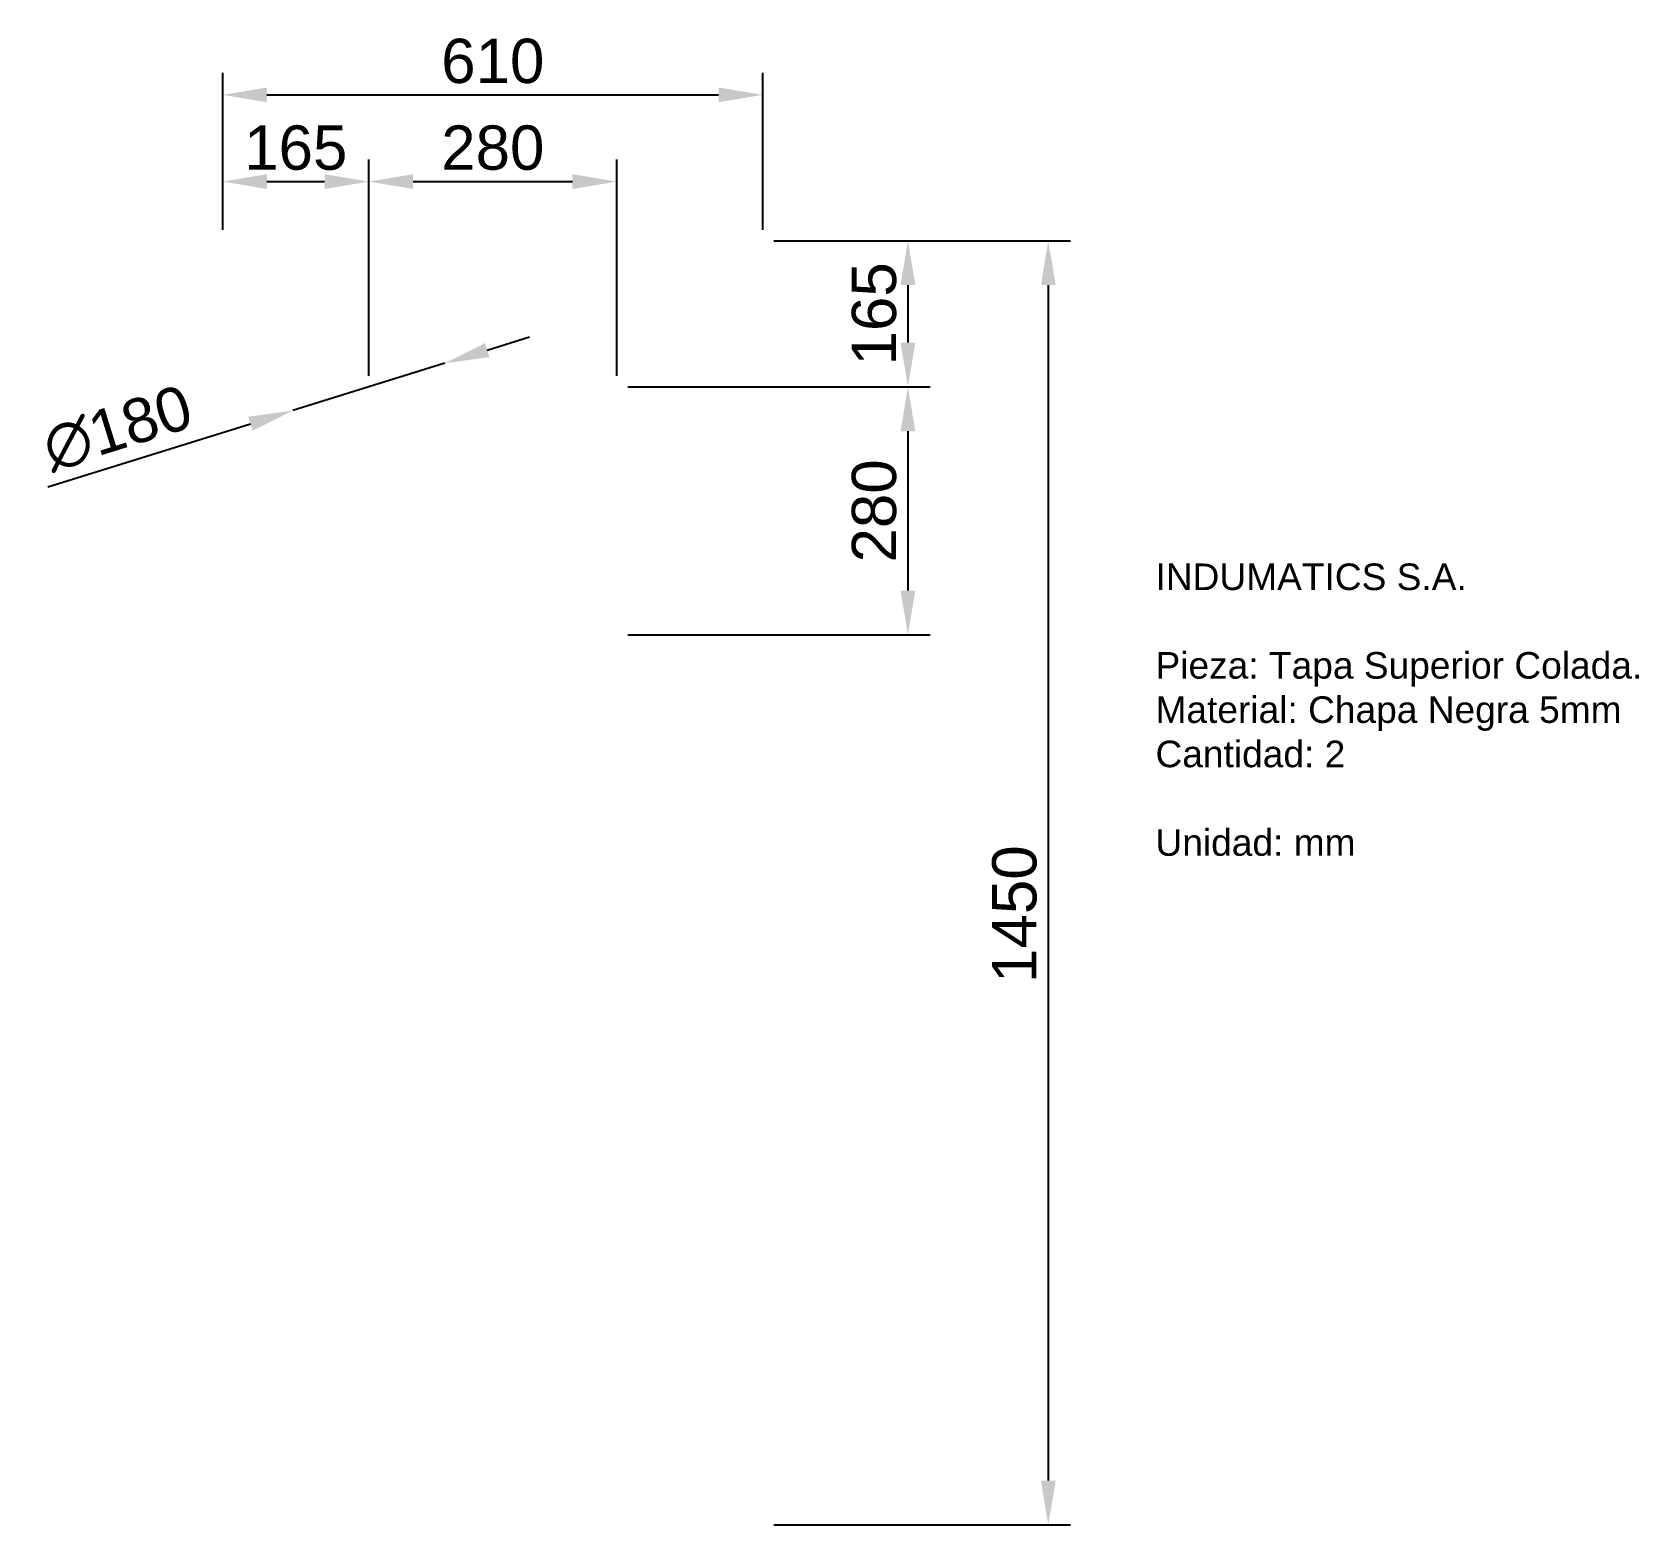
# Model space of a CAD drawing. Header units: millimetres. Extents: x -215 to 1599, y 0 to 1686.
import ezdxf

# ---------------------------------------------------------------- set-up
doc = ezdxf.new("R2010")
doc.units = ezdxf.units.MM
doc.layers.add('COTAS', color=1, linetype='Continuous')
doc.styles.get("Standard").update_dxf_attribs({"font": 'ARIAL.TTF'})
doc.dimstyles.new('ISO-25', dxfattribs={"dimscale": 20, "dimtxt": 2.5, "dimasz": 2.5, "dimexe": 1.25, "dimexo": 0.625, "dimtad": 1, "dimdec": 0, "dimtxsty": 'Standard', "dimcen": 2.5, "dimadec": 0, "dimazin": 0, "dimtfac": 1, "dimtdec": 0, "dimtmove": 0, "dimatfit": 3, "dimfxl": 1, "dimarcsym": 0})

# ---------------------------------------------------------------- blocks, each defined once
blk = doc.blocks.new('*D5')
at = {"layer": 'COTAS', "color": 0, "lineweight": -2}
for p, q in [((622.5, 1450), (957.3, 1450)), ((932.3, 1400), (932.3, 50)), ((622.5, 0), (957.3, 0))]:
    blk.add_line(p, q, dxfattribs=at)
at = {"layer": 'COTAS', "color": 0}
for points in [[(924, 1400), (940.7, 1400), (932.3, 1450)], [(924, 50), (940.7, 50), (932.3, 0)]]:
    blk.add_solid(points, dxfattribs=at)
at = {"layer": 'Defpoints', "color": 0}
for p in [(610, 1450, 55), (610, 0, 55), (932.3, 0)]:
    blk.add_point(p, dxfattribs=at)
at = {"layer": 'COTAS', "color": 0, "insert": (894.3, 689.7), "char_height": 50, "attachment_point": 5, "rotation": 90}
blk.add_mtext('1450', dxfattribs=at)
blk = doc.blocks.new('*D6')
at = {"layer": 'COTAS', "color": 0, "lineweight": -2}
for p, q in [((0, 1462.5), (0, 1639.8)), ((610, 1462.5), (610, 1639.8)), ((50, 1614.8), (560, 1614.8))]:
    blk.add_line(p, q, dxfattribs=at)
at = {"layer": 'COTAS', "color": 0}
for points in [[(50, 1623.1), (50, 1606.5), (0, 1614.8)], [(560, 1623.1), (560, 1606.5), (610, 1614.8)]]:
    blk.add_solid(points, dxfattribs=at)
at = {"layer": 'Defpoints', "color": 0}
for p in [(610, 1614.8), (0, 1450, 55), (610, 1450, 55)]:
    blk.add_point(p, dxfattribs=at)
at = {"layer": 'COTAS', "color": 0, "insert": (305, 1652.8), "char_height": 50, "attachment_point": 5}
blk.add_mtext('610', dxfattribs=at)
blk = doc.blocks.new('*D7')
at = {"layer": 'COTAS', "color": 0, "lineweight": -2}
for p, q in [((0, 1462.5), (0, 1541.9)), ((165, 1297.5), (165, 1541.9)), ((50, 1516.9), (115, 1516.9))]:
    blk.add_line(p, q, dxfattribs=at)
at = {"layer": 'COTAS', "color": 0}
for points in [[(50, 1525.2), (50, 1508.5), (0, 1516.9)], [(115, 1525.2), (115, 1508.5), (165, 1516.9)]]:
    blk.add_solid(points, dxfattribs=at)
at = {"layer": 'Defpoints', "color": 0}
for p in [(165, 1516.9), (0, 1450, 55), (165, 1285, 55)]:
    blk.add_point(p, dxfattribs=at)
at = {"layer": 'COTAS', "color": 0, "insert": (82.5, 1554.9), "char_height": 50, "attachment_point": 5}
blk.add_mtext('165', dxfattribs=at)
blk = doc.blocks.new('*D8')
at = {"layer": 'COTAS', "color": 0, "lineweight": -2}
for p, q in [((165, 1297.5), (165, 1541.9)), ((445, 1297.5), (445, 1541.9)), ((215, 1516.9), (395, 1516.9))]:
    blk.add_line(p, q, dxfattribs=at)
at = {"layer": 'COTAS', "color": 0}
for points in [[(215, 1525.2), (215, 1508.5), (165, 1516.9)], [(395, 1525.2), (395, 1508.5), (445, 1516.9)]]:
    blk.add_solid(points, dxfattribs=at)
at = {"layer": 'Defpoints', "color": 0}
for p in [(445, 1516.9), (165, 1285, 55), (445, 1285, 55)]:
    blk.add_point(p, dxfattribs=at)
at = {"layer": 'COTAS', "color": 0, "insert": (305, 1554.9), "char_height": 50, "attachment_point": 5}
blk.add_mtext('280', dxfattribs=at)
blk = doc.blocks.new('*D9')
at = {"layer": 'COTAS', "color": 0, "lineweight": -2}
for p, q in [((298.7, 1326.6), (346.4, 1341.4)), ((250.9, 1311.7), (79.1, 1258.3)), ((-197.6, 1172.2), (31.3, 1243.4))]:
    blk.add_line(p, q, dxfattribs=at)
at = {"layer": 'COTAS', "color": 0}
for points in [[(296.2, 1334.5), (301.2, 1318.6), (250.9, 1311.7)], [(28.8, 1251.4), (33.8, 1235.5), (79.1, 1258.3)]]:
    blk.add_solid(points, dxfattribs=at)
at = {"layer": 'Defpoints', "color": 0}
for p in [(250.9, 1311.7, 60), (79.1, 1258.3, 60)]:
    blk.add_point(p, dxfattribs=at)
at = {"layer": 'COTAS', "color": 0, "insert": (-118.7, 1238), "char_height": 50, "attachment_point": 5, "rotation": 17.2811}
blk.add_mtext('∅180', dxfattribs=at)
blk = doc.blocks.new('*D10')
at = {"layer": 'COTAS', "color": 0, "lineweight": -2}
for p, q in [((622.5, 1450), (798.8, 1450)), ((773.8, 1400), (773.8, 1335)), ((457.5, 1285), (798.8, 1285))]:
    blk.add_line(p, q, dxfattribs=at)
at = {"layer": 'COTAS', "color": 0}
for points in [[(765.5, 1400), (782.2, 1400), (773.8, 1450)], [(765.5, 1335), (782.2, 1335), (773.8, 1285)]]:
    blk.add_solid(points, dxfattribs=at)
at = {"layer": 'Defpoints', "color": 0}
for p in [(610, 1450, 55), (445, 1285, 55), (773.8, 1285)]:
    blk.add_point(p, dxfattribs=at)
at = {"layer": 'COTAS', "color": 0, "insert": (735.8, 1367.5), "char_height": 50, "attachment_point": 5, "rotation": 90}
blk.add_mtext('165', dxfattribs=at)
blk = doc.blocks.new('*D11')
at = {"layer": 'COTAS', "color": 0, "lineweight": -2}
for p, q in [((457.5, 1285), (798.8, 1285)), ((773.8, 1235), (773.8, 1055)), ((457.5, 1005), (798.8, 1005))]:
    blk.add_line(p, q, dxfattribs=at)
at = {"layer": 'COTAS', "color": 0}
for points in [[(765.5, 1235), (782.2, 1235), (773.8, 1285)], [(765.5, 1055), (782.2, 1055), (773.8, 1005)]]:
    blk.add_solid(points, dxfattribs=at)
at = {"layer": 'Defpoints', "color": 0}
for p in [(445, 1285, 55), (445, 1005, 55), (773.8, 1005)]:
    blk.add_point(p, dxfattribs=at)
at = {"layer": 'COTAS', "color": 0, "insert": (735.8, 1145), "char_height": 50, "attachment_point": 5, "rotation": 90}
blk.add_mtext('280', dxfattribs=at)

msp = doc.modelspace()

# ---------------------------------------------------------------- texts
at = {"layer": 'COTAS', "insert": (1053.4, 1085.6), "char_height": 30, "attachment_point": 1}
msp.add_mtext_dynamic_manual_height_columns('INDUMATICS S.A. \\P^JPieza: Tapa Superior Colada.\\PMaterial: Chapa Negra 5mm \\PCantidad: 2\\P\\PUnidad: mm', width=710.614, gutter_width=12.5, heights=[0], dxfattribs=at)

# ---------------------------------------------------------------- dimensions: what is measured, and where the dimension line sits
at = {"layer": 'COTAS'}
dim = msp.add_linear_dim(base=(610, 1614.8), p1=(0, 1450, 55), p2=(610, 1450, 55), dimstyle='ISO-25', dxfattribs=at)
dim.commit()
dim.dimension.update_dxf_attribs({"geometry": '*D6', "text_midpoint": (305, 1614.8), "dimtype": 160})
for base, p1, p2, picture, middle in [((165, 1516.9), (0, 1450, 55), (165, 1285, 55), '*D7', (82.5, 1554.9)), ((445, 1516.9), (165, 1285, 55), (445, 1285, 55), '*D8', (305, 1554.9))]:
    dim = msp.add_linear_dim(base=base, p1=p1, p2=p2, dimstyle='ISO-25', dxfattribs=at)
    dim.commit()
    dim.dimension.update_dxf_attribs({"geometry": picture, "text_midpoint": middle})
for base, p1, p2, picture, middle in [((773.8, 1285), (610, 1450, 55), (445, 1285, 55), '*D10', (735.8, 1367.5)), ((773.8, 1005), (445, 1285, 55), (445, 1005, 55), '*D11', (735.8, 1145))]:
    dim = msp.add_linear_dim(base=base, p1=p1, p2=p2, angle=90, dimstyle='ISO-25', dxfattribs=at)
    dim.commit()
    dim.dimension.update_dxf_attribs({"geometry": picture, "text_midpoint": middle})
dim = msp.add_linear_dim(base=(932.3, 0), p1=(610, 1450, 55), p2=(610, 0, 55), angle=90, dimstyle='ISO-25', dxfattribs=at)
dim.commit()
dim.dimension.update_dxf_attribs({"geometry": '*D5', "text_midpoint": (932.3, 689.7), "dimtype": 160})
dim = msp.add_diameter_dim_2p(p1=(250.9, 1311.7, 60), p2=(79.1, 1258.3, 60), dimstyle='ISO-25', dxfattribs=at)
dim.commit()
dim.dimension.update_dxf_attribs({"geometry": '*D9', "text_midpoint": (-118.7, 1238)})

doc.saveas('drawing.dxf')
